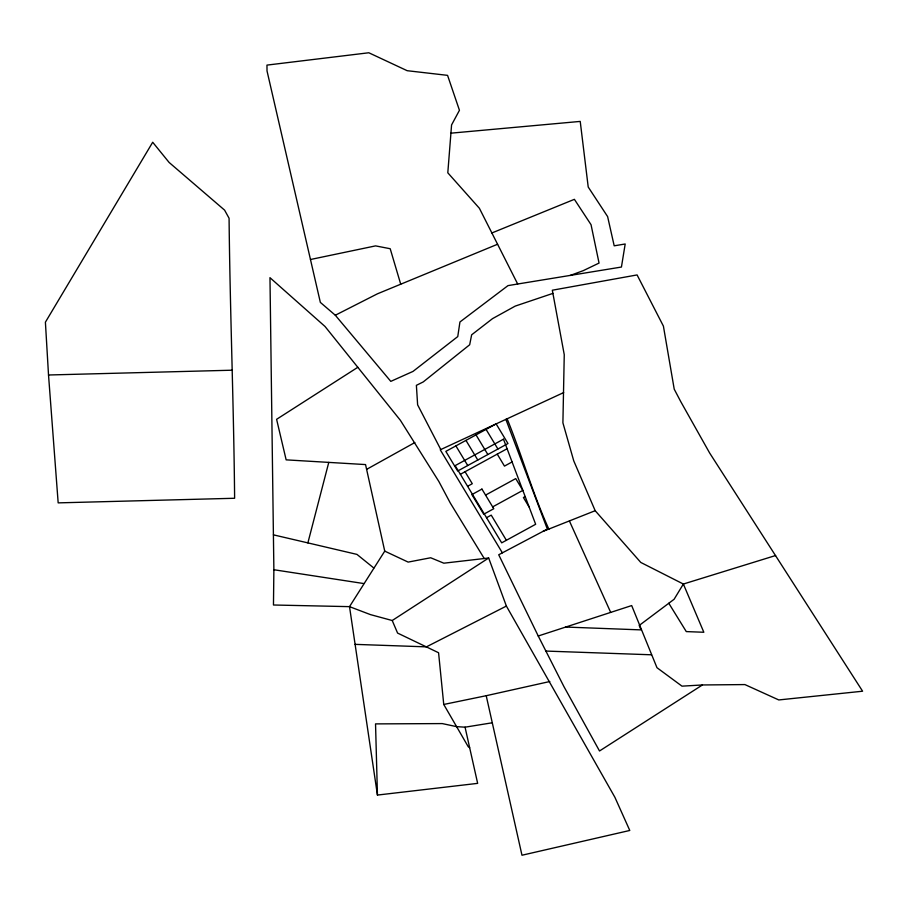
<?xml version="1.0" encoding="UTF-8"?>
<svg xmlns="http://www.w3.org/2000/svg" width="908" height="908" viewBox="0 0 908 908"><rect width="100%" height="100%" fill="white"/><g stroke="black" fill="none" stroke-linecap="round" stroke-linejoin="round"><path stroke-width="1.36" d="M484.248 558.522L450.255 502.953L438.893 481.558L400.394 420.325L325.019 326.471L269.971 277.678L273.875 569.736L273.467 605L349.512 606.646L370.453 614.614L392.222 620.516L488.663 558.011L506.38 606.067L614.898 797.292L629.777 830.468L521.975 855.234L486.211 695.71L443.751 704.46L438.575 652.75L397.591 633.08L392.222 620.516M668.799 603.264L686.278 631.593L703.836 632.263L683.361 584.037L640.787 562.449L595.183 510.705L573.742 460.833L562.903 422.833L564.254 354.688L552.325 290.219L637.087 274.931L663.408 326.12L674.224 389.169L680.739 401.597L709.636 452.99L862.6 691.215L778.769 699.943L744.9 684.575L702.429 684.961L681.987 686.153L656.972 667.698L631.684 605.568L538.24 635.997L498.719 554.765L547.342 529.092L505.87 419.371M273.41 534.846L307.88 542.893L328.775 462.388M357.809 367.297L276.599 419.314L286.145 459.857L365.549 464.578L384.742 551.133L349.512 606.646L377.444 795.067L477.653 783.366L465.055 727.183L456.599 726.638L442.253 723.585L375.537 723.892L377.444 795.067M702.429 684.961L599.518 750.984L563.913 686.573L538.24 635.997M366.605 469.368L414.831 442.559M460.367 474.294L507.095 448.734M467.597 486.279L472.285 483.714L465.055 471.729M512.089 461.945L504.473 466.11L497.255 454.125M485.564 495.098L515.733 478.595L522.838 490.377L492.658 506.88M486.529 517.696L491.228 515.131L506.38 540.283M525.176 496.562L523.417 497.527L529.114 506.993M506.38 606.067L426.431 646.859L355.096 644.362M450.924 133.17L580.223 121.411L588.214 187.025L607.622 216.603L614.194 245.818L625.192 243.991L621.435 267.043L517.685 284.011L479.39 208.273L447.803 172.804L451.571 124.941L459.448 110.288L447.565 75.353L407.17 70.699L368.818 52.766L266.963 65.104L267.02 70.926L320.354 302.398L335.313 315.235L377.456 293.806L497.584 244.241M595.183 510.705L543.007 531.384M563.664 392.574L440.255 449.8L502.374 552.836M491.875 232.97L574.389 199.329L591.04 224.685L599.053 263.07L583.197 270.675L570.19 275.464M552.904 293.386L515.222 306.098L492.545 318.629L471.649 334.814L469.674 344.768L423.219 381.939L416.386 385.332L417.623 404.832L440.789 449.551M775.614 555.526L683.361 584.037L674.111 599.269L639.198 625.453L641.059 629.891L565.559 627.042M486.211 695.71L549.805 681.522M310.468 259.506L375.571 245.886L390.202 248.724L400.723 284.204M517.685 284.011L507.992 285.623L459.936 321.988L457.757 336.584L413.015 371.406L390.792 381.371L335.313 315.235M465.055 727.183L492.284 722.779M488.663 558.011L443.853 563.187L430.687 557.762L408.146 562.097L384.742 551.133M232.289 370.203L48.521 374.993L45.4 322.192L152.703 142.25L169.104 162.441L224.594 210.134L229.077 218.261C230.019 311.614 233.776 404.832 234.616 498.265L58.169 502.873L48.521 374.993M545.89 651.07L651.547 654.793M273.875 569.736L363.745 583.549M307.88 542.893L356.957 554.402L373.812 568.011M469.663 747.749L468.222 746.694L443.751 704.46M486.075 429.393L497.913 449.017M476.019 434.887L487.846 454.522M465.963 440.391L477.79 460.027M455.895 445.896L467.734 465.52M569.429 521.022L610.641 612.287M548.92 529.285C532.576 493.35 521.964 455.317 507.129 418.792M496.131 423.888L445.839 451.389L457.677 471.025L507.969 443.524L496.131 423.888M503.486 439.188L455.146 465.634L501.693 542.848L535.652 524.279L503.486 439.188M481.932 489.083L471.876 494.588L483.714 514.223L493.77 508.718L481.932 489.083"/></g></svg>
